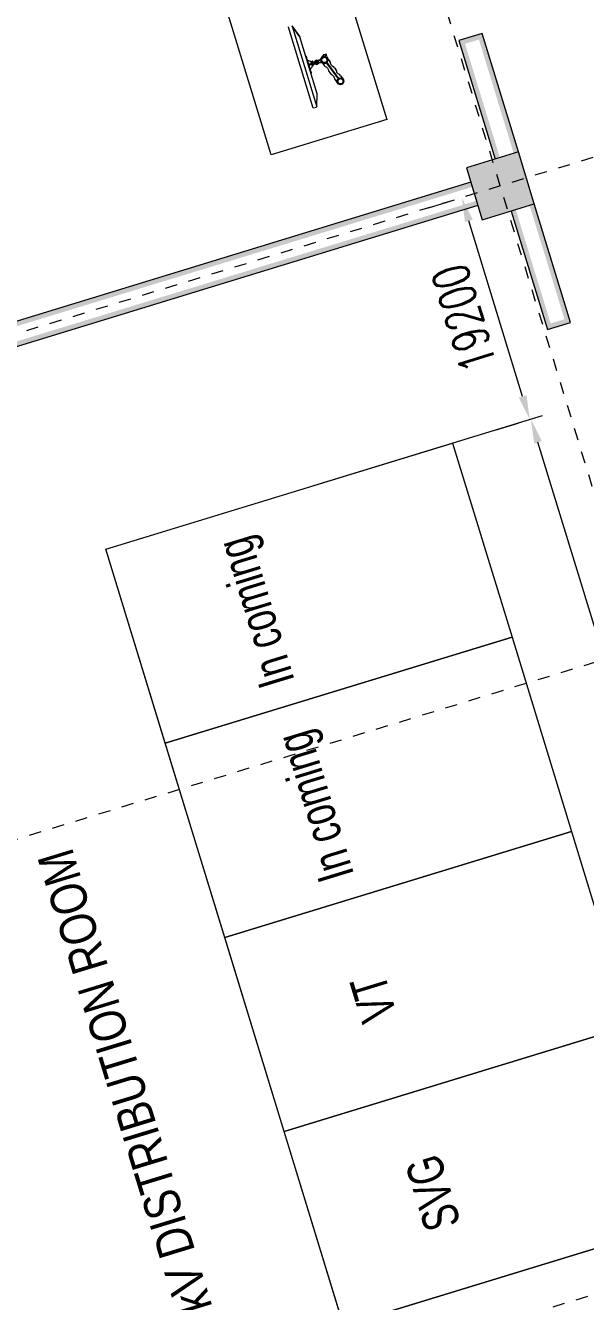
# Model space of a CAD drawing. Header units: metres. Extents: x 0 to 551036, y 0 to 1845929.
# Drawn here: x 547532.26 to 547536.9, y 1841931.63 to 1841942.19 of the extents above; entities that cross this region are included whole.
import ezdxf
from ezdxf.enums import TextEntityAlignment as Align

# ---------------------------------------------------------------- set-up
doc = ezdxf.new("R2010")
doc.units = ezdxf.units.M
doc.header["$MEASUREMENT"] = 0
doc.linetypes.add('02 Xref Nha dieu hanh$0$ACAD_ISO10W100', pattern=[18, 12, -3, 0, -3])
doc.linetypes.add('DOTE', pattern=[2.42, 2, -0.2, 0.02, -0.2])
doc.layers.get('Defpoints').update_dxf_attribs({"lineweight": 0})
doc.layers.add('_0', color=7, linetype='Continuous', lineweight=0)
doc.styles.add('_TCH_DIM_T3', font='simplex.shx', dxfattribs={"width": 0.705882, "bigfont": 'gbcbig.shx'})
doc.styles.add('SEPECEN', font='arial.ttf')
doc.dimstyles.new('_TCH_ARCH&&100', dxfattribs={"dimtxt": 297.5, "dimasz": 200, "dimexe": 100, "dimexo": 300, "dimgap": 126.25, "dimtad": 1, "dimdec": 0, "dimzin": 0, "dimdsep": 46, "dimtxsty": '_TCH_DIM_T3', "dimcen": 0.09, "dimclrt": 3, "dimazin": 2, "dimtfac": 1, "dimtdec": 0, "dimtix": 1, "dimtmove": 2, "dimatfit": 3, "dimfxl": 1, "dimtolj": 1, "dimtzin": 0, "dimarcsym": 0})

# ---------------------------------------------------------------- blocks, each defined once
blk = doc.blocks.new('_FZH')
at = {"flags": 128}
blk.add_lwpolyline([(-5, -5), (5, -5), (5, 5), (-5, 5), (-5, -5)], close=True, dxfattribs=at)
blk.add_solid([(-5, -5), (5, -5), (-5, 5), (5, 5)])
blk = doc.blocks.new('*D118')
at = {"transparency": 16777216}
for p, q in [((3454939, 2168396), (3454939, 2148621)), ((3555739, 2168396), (3555739, 2148621)), ((3456939, 2149621), (3553739, 2149621))]:
    blk.add_line(p, q, dxfattribs=at)
blk.add_solid([(3456939, 2149288), (3454939, 2149621), (3456939, 2149954)], dxfattribs=at)
at = {"transparency": 16777216, "extrusion": (0, 0, -1)}
blk.add_solid([(-3553739, 2149954), (-3555739, 2149621), (-3553739, 2149288)], dxfattribs=at)
at = {"layer": 'Defpoints', "transparency": 16777216}
for p in [(3454939, 2171396), (3555739, 2171396), (3505339, 2149621), (3555739, 2149621)]:
    blk.add_point(p, dxfattribs=at)
at = {"color": 3, "linetype": 'Continuous', "transparency": 16777216, "style": '_TCH_DIM_T3', "width": 0.705882}
blk.add_text('16801008006=10080', height=2975, dxfattribs=at).set_placement((3488939, 2152371), align=Align.MIDDLE_LEFT)
blk = doc.blocks.new('*D122')
at = {"transparency": 16777216}
for p, q in [((3555739, 2152621), (3555739, 2150724)), ((3574939, 2152621), (3574939, 2150724)), ((3557739, 2149724), (3572939, 2149724))]:
    blk.add_line(p, q, dxfattribs=at)
blk.add_solid([(3557739, 2149391), (3555739, 2149724), (3557739, 2150057)], dxfattribs=at)
at = {"transparency": 16777216, "extrusion": (0, 0, -1)}
blk.add_solid([(-3572939, 2150057), (-3574939, 2149724), (-3572939, 2149391)], dxfattribs=at)
at = {"layer": 'Defpoints', "transparency": 16777216}
for p in [(3555739, 2149621), (3565339, 2149724), (3574939, 2149724), (3574939, 2149621)]:
    blk.add_point(p, dxfattribs=at)
at = {"color": 3, "linetype": 'Continuous', "transparency": 16777216, "style": '_TCH_DIM_T3', "width": 0.705882}
blk.add_text('19200', height=2975, dxfattribs=at).set_placement((3560839, 2152474), align=Align.MIDDLE_LEFT)
blk = doc.blocks.new('*U127')
blk.add_ellipse((690635, 1945013), major_axis=(-186, 0), ratio=0.00001, start_param=5.832958, end_param=6.283782)
blk = doc.blocks.new('A$C29A43670')
for p, q in [((0, 836), (0, 900)), ((175, 920), (20, 920)), ((175, 920), (349, 920)), ((175, 836), (0, 836)), ((0, 751), (0, 806)), ((0, 806), (163, 806)), ((175, 836), (221, 836)), ((196, 518), (209, 534)), ((209, 534), (214, 530)), ((254, 403), (254, 403)), ((263, 332), (263, 331)), ((285, 264), (294, 246)), ((405, 246), (414, 264)), ((435, 331), (435, 332)), ((445, 407), (445, 407))]:
    blk.add_line(p, q)
blk.add_circle((349, 140), 50.5)
for centre, radius, start, end in [((20, 900), 20, 90.00001, 180), ((349, 690), 190, 203.4287, 127.63313), ((349, 690), 230, 311.73124, 89.98977), ((846, 1278), 1000, 226.75596, 229.44575), ((163, 786), 20, 332.70298, 52.12174), ((349, 690), 190, 152.70298, 156.57081), ((349, 140), 140, 170.12376, 9.87624), ((349, 140), 140, 147.20633, 170.12376), ((221, 856), 20, 270, 307.63313), ((229, 142), 20, 359, 84.21981), ((64, 324), 200, 327.20633, 332.60066), ((349, 140), 100, 179, 1), ((349, 140), 140, 62.53734, 117.45982), ((349, 140), 140, 117.45982, 117.46338), ((349, 140), 140, 62.53665, 62.53734), ((469, 142), 20, 95.78019, 181), ((635, 324), 200, 207.39932, 212.79367), ((349, 140), 140, 9.87624, 32.79367)]:
    blk.add_arc(centre, radius, start, end)
blk.add_ellipse((452, 641), major_axis=(89, 155), ratio=0.653802, start_param=4.237456, end_param=4.241649)
for points, knots in [([(8, 734), (5, 737), (4, 740), (3, 741), (3, 741), (3, 741), (3, 741), (3, 741), (3, 741), (3, 741), (3, 741), (3, 741), (3, 741), (3, 741), (3, 741), (3, 741), (3, 741), (3, 741), (3, 742), (2, 742), (2, 743), (1, 745), (1, 746), (0, 749), (0, 750), (0, 751)], [0, 0, 0, 0, 0.3342856, 0.3342856, 0.3583997, 0.3583997, 0.3674435, 0.3674435, 0.3708394, 0.3708394, 0.3729118, 0.3729118, 0.3739483, 0.3739483, 0.3749859, 0.3749859, 0.3770725, 0.3770725, 0.385383, 0.385383, 0.4018561, 0.4018561, 0.4516153, 0.4516153, 0.4843399, 0.4843399, 0.4843399, 0.4843399]), ([(0, 751), (0, 751), (0, 751), (0, 751), (0, 751), (0, 751), (1, 750), (1, 750), (1, 749), (2, 749), (2, 748), (3, 747), (5, 745), (5, 745), (5, 744), (6, 744), (7, 742), (9, 739), (11, 736), (11, 736), (11, 736), (12, 735), (14, 733), (16, 729), (19, 725), (20, 725), (21, 724), (21, 723), (25, 718), (30, 712), (36, 705), (36, 704), (38, 703), (39, 701), (42, 697), (45, 693), (49, 688), (51, 686), (53, 684), (55, 682), (57, 680), (59, 677), (61, 675), (65, 671), (69, 666), (73, 661), (75, 659), (77, 657), (79, 655), (82, 652), (84, 650), (86, 647), (91, 643), (95, 638), (100, 633), (103, 630), (106, 627), (109, 624), (111, 622), (112, 621), (114, 619), (123, 610), (133, 601), (142, 593), (143, 592), (143, 592), (144, 591), (154, 582), (165, 573), (175, 564)], [0, 0, 0, 0, 0.0018032, 0.0018032, 0.0018032, 0.0485931, 0.0485931, 0.0485931, 0.0574882, 0.0574882, 0.0574882, 0.0985931, 0.0985931, 0.0985931, 0.1076366, 0.1076366, 0.1076366, 0.1485931, 0.1485931, 0.1485931, 0.1516362, 0.1516362, 0.1516362, 0.1908168, 0.1908168, 0.1908168, 0.1985931, 0.1985931, 0.1985931, 0.2485931, 0.2485931, 0.2485931, 0.2575457, 0.2575457, 0.2575457, 0.2863545, 0.2863545, 0.2863545, 0.2985931, 0.2985931, 0.2985931, 0.3127545, 0.3127545, 0.3127545, 0.3373798, 0.3373798, 0.3373798, 0.3485931, 0.3485931, 0.3485931, 0.360714, 0.360714, 0.360714, 0.3832465, 0.3832465, 0.3832465, 0.3985931, 0.3985931, 0.3985931, 0.4055525, 0.4055525, 0.4055525, 0.4485931, 0.4485931, 0.4485931, 0.4508716, 0.4508716, 0.4508716, 0.4985931, 0.4985931, 0.4985931, 0.4985931]), ([(7, 734), (6, 736), (5, 738), (4, 740), (3, 741), (3, 741), (3, 741), (3, 741)], [0, 0, 0, 0, 0.1723376, 0.1723376, 0.3455257, 0.3455257, 0.3513141, 0.3513141, 0.3513141, 0.3513141]), ([(3, 741), (3, 741), (3, 741), (3, 741), (3, 741), (3, 740), (3, 740), (4, 740), (4, 739), (4, 738), (5, 738), (5, 738), (5, 737), (6, 736), (7, 735), (8, 733), (8, 732), (9, 732), (9, 731), (10, 729), (12, 727), (14, 724), (14, 723), (15, 722), (16, 721), (17, 719), (19, 717), (21, 714), (22, 712), (24, 710), (25, 708), (29, 702), (33, 696), (38, 690), (38, 690), (38, 690), (38, 690), (41, 685), (44, 681), (48, 676), (50, 674), (52, 671), (54, 668), (55, 666), (57, 664), (58, 663), (62, 658), (65, 654), (69, 649), (71, 647), (73, 645), (74, 642), (77, 640), (79, 637), (81, 634), (85, 630), (89, 625), (93, 620), (96, 618), (98, 615), (100, 612), (102, 610), (104, 608), (106, 606), (114, 597), (122, 588), (131, 580), (131, 579), (132, 578), (133, 577), (142, 568), (152, 559), (161, 550)], [0, 0, 0, 0, 0.0046746, 0.0046746, 0.0046746, 0.0256996, 0.0256996, 0.0256996, 0.0612013, 0.0612013, 0.0612013, 0.0733187, 0.0733187, 0.0733187, 0.1113252, 0.1113252, 0.1113252, 0.1209377, 0.1209377, 0.1209377, 0.1557886, 0.1557886, 0.1557886, 0.1685567, 0.1685567, 0.1685567, 0.1957218, 0.1957218, 0.1957218, 0.2161758, 0.2161758, 0.2161758, 0.2637948, 0.2637948, 0.2637948, 0.2645996, 0.2645996, 0.2645996, 0.2945744, 0.2945744, 0.2945744, 0.3114139, 0.3114139, 0.3114139, 0.3222747, 0.3222747, 0.3222747, 0.3481254, 0.3481254, 0.3481254, 0.3590329, 0.3590329, 0.3590329, 0.372247, 0.372247, 0.372247, 0.3948644, 0.3948644, 0.3948644, 0.406652, 0.406652, 0.406652, 0.4162689, 0.4162689, 0.4162689, 0.454271, 0.454271, 0.454271, 0.4578843, 0.4578843, 0.4578843, 0.5018901, 0.5018901, 0.5018901, 0.5018901]), ([(38, 690), (38, 690), (37, 690), (37, 690), (34, 695), (31, 699), (28, 703), (27, 704), (26, 706), (25, 707), (24, 710), (22, 712), (20, 715), (19, 717), (17, 719), (16, 721), (15, 722), (14, 724), (13, 725), (12, 727), (10, 729), (9, 731), (9, 731), (9, 731), (9, 732)], [0, 0, 0, 0, 0.0004785, 0.0004785, 0.0004785, 0.0336633, 0.0336633, 0.0336633, 0.0462895, 0.0462895, 0.0462895, 0.070068, 0.070068, 0.070068, 0.0939085, 0.0939085, 0.0939085, 0.110464, 0.110464, 0.110464, 0.1415276, 0.1415276, 0.1415276, 0.1463262, 0.1463262, 0.1463262, 0.1463262]), ([(113, 598), (111, 601), (108, 604), (106, 606), (104, 609), (102, 611), (100, 613), (97, 616), (95, 618), (93, 621), (89, 626), (85, 630), (81, 635), (78, 638), (76, 640), (74, 643), (72, 645), (71, 647), (69, 649), (65, 654), (62, 658), (58, 663)], [0, 0, 0, 0, 0.0118856, 0.0118856, 0.0118856, 0.0220613, 0.0220613, 0.0220613, 0.0337522, 0.0337522, 0.0337522, 0.0566675, 0.0566675, 0.0566675, 0.0696803, 0.0696803, 0.0696803, 0.0811129, 0.0811129, 0.0811129, 0.1069124, 0.1069124, 0.1069124, 0.1069124]), ([(175, 766), (175, 765), (174, 764), (169, 751), (165, 739), (160, 714), (159, 702), (159, 678), (160, 666), (165, 641), (169, 629), (174, 616), (175, 615), (175, 614)], [0, 0, 0, 0, 0.025406, 0.025406, 0.385925, 0.385925, 0.746444, 0.746444, 1.106963, 1.106963, 1.467482, 1.467482, 1.492872, 1.492872, 1.492872, 1.492872]), ([(175, 802), (174, 803), (172, 804), (168, 806), (165, 806), (163, 806)], [0, 0, 0, 0, 0.0510036, 0.0510036, 0.1264026, 0.1264026, 0.1264026, 0.1264026]), ([(254, 403), (252, 413), (246, 433), (234, 461), (219, 488), (203, 509), (192, 521), (188, 524)], [0, 0, 0, 0, 0.1999846, 0.3999846, 0.5999846, 0.7999846, 0.9028262, 0.9028262, 0.9028262, 0.9028262]), ([(194, 519), (198, 514), (202, 509), (206, 504), (210, 500), (213, 495), (217, 490), (219, 487), (220, 484), (222, 481)], [0, 0, 0, 0, 0.25, 0.25, 0.25, 0.5, 0.5, 0.5, 0.651662, 0.651662, 0.651662, 0.651662]), ([(196, 518), (196, 518), (197, 518), (197, 518), (197, 517), (198, 517), (198, 517), (198, 517), (198, 517), (199, 516), (199, 516), (199, 516), (200, 515), (200, 515), (201, 515), (201, 514), (201, 514)], [0, 0, 0, 0, 0.0707349, 0.1421635, 0.213592, 0.2850206, 0.3564492, 0.4278778, 0.4993063, 0.5707349, 0.6421635, 0.713592, 0.7850206, 0.8564492, 0.9278778, 0.9949807, 0.9949807, 0.9949807, 0.9949807]), ([(197, 519), (197, 519), (197, 519), (198, 520), (198, 521), (199, 522), (200, 523), (201, 524), (202, 525), (203, 526), (204, 527), (205, 529), (206, 530), (207, 531), (208, 532), (209, 534)], [0, 0, 0, 0, 0.1866385, 0.1866385, 0.1866385, 0.3866385, 0.3866385, 0.3866385, 0.5866385, 0.5866385, 0.5866385, 0.7866385, 0.7866385, 0.7866385, 0.9675933, 0.9675933, 0.9675933, 0.9675933]), ([(201, 515), (201, 515), (202, 515), (202, 516), (203, 517), (203, 517), (204, 518), (205, 519), (205, 519), (206, 520), (207, 521), (208, 522), (208, 523), (209, 524), (210, 525), (211, 526), (212, 527), (213, 529), (214, 530)], [0, 0, 0, 0, 0.1666667, 0.1666667, 0.1666667, 0.3333333, 0.3333333, 0.3333333, 0.5, 0.5, 0.5, 0.6666667, 0.6666667, 0.6666667, 0.8333333, 0.8333333, 0.8333333, 0.9977167, 0.9977167, 0.9977167, 0.9977167]), ([(485, 505), (478, 499), (470, 494), (453, 485), (444, 480), (430, 474), (424, 472), (400, 465), (374, 459), (335, 460), (329, 461), (307, 463), (284, 468), (247, 484), (237, 489), (218, 501), (209, 507), (201, 514)], [0, 0, 0, 0, 0.924321, 0.924321, 1.846418, 1.846418, 2.462138, 2.462138, 4.259002, 4.259002, 4.61836, 4.61836, 5.489271, 5.489271, 5.828154, 5.828154, 6.163534, 6.163534, 6.163534, 6.163534]), ([(231, 162), (229, 162), (226, 163), (221, 163), (219, 163), (216, 164), (214, 164), (212, 164), (211, 164), (211, 164)], [0, 0, 0, 0, 0.0743696, 0.0743696, 0.1485857, 0.1485857, 0.2226641, 0.2226641, 0.2966455, 0.2966455, 0.2966455, 0.2966455]), ([(213, 504), (214, 504), (214, 504), (214, 503), (215, 503), (215, 503), (216, 502), (216, 501), (217, 501), (218, 500), (219, 499), (220, 498), (221, 497), (221, 497), (222, 497), (222, 496), (222, 496), (222, 496), (222, 496), (223, 495), (225, 494), (226, 492), (227, 491), (228, 491), (228, 490), (229, 489), (230, 488), (231, 487), (231, 487), (231, 487), (231, 487), (231, 487), (232, 486), (232, 486), (233, 485), (234, 484), (235, 483), (235, 482), (236, 481), (236, 481), (238, 479), (239, 477), (241, 475), (241, 475), (241, 475), (241, 475), (242, 474), (243, 473), (243, 472), (245, 470), (246, 469), (247, 467), (248, 466), (249, 464), (250, 462), (251, 461), (251, 461), (252, 460), (253, 459), (253, 458), (254, 457), (255, 455), (256, 454), (257, 452), (258, 450), (259, 449), (260, 447), (260, 447), (260, 446), (261, 446), (261, 445), (261, 445), (262, 444), (264, 440), (267, 435), (270, 430)], [0, 0, 0, 0, 0.011767, 0.011767, 0.011767, 0.044807, 0.044807, 0.044807, 0.085621, 0.085621, 0.085621, 0.149027, 0.149027, 0.149027, 0.1623, 0.1623, 0.1623, 0.166667, 0.166667, 0.166667, 0.240169, 0.240169, 0.240169, 0.278431, 0.278431, 0.278431, 0.324646, 0.324646, 0.324646, 0.333333, 0.333333, 0.333333, 0.339344, 0.339344, 0.339344, 0.397256, 0.397256, 0.397256, 0.422825, 0.422825, 0.422825, 0.5, 0.5, 0.5, 0.504969, 0.504969, 0.504969, 0.547293, 0.547293, 0.547293, 0.603739, 0.603739, 0.603739, 0.666667, 0.666667, 0.666667, 0.695359, 0.695359, 0.695359, 0.724787, 0.724787, 0.724787, 0.780966, 0.780966, 0.780966, 0.833333, 0.833333, 0.833333, 0.846188, 0.846188, 0.846188, 0.861123, 0.861123, 0.861123, 1, 1, 1, 1]), ([(226, 475), (226, 475), (226, 475), (226, 475), (229, 470), (232, 465), (234, 460)], [0, 0, 0, 0, 0.0012271, 0.0012271, 0.0012271, 0.251226, 0.251226, 0.251226, 0.251226]), ([(241, 232), (243, 236), (245, 241), (247, 245), (248, 246), (248, 247), (249, 248), (250, 251), (251, 255), (252, 258), (253, 259), (253, 260), (253, 260), (253, 261), (254, 262), (254, 263), (255, 265), (255, 267), (256, 269), (256, 271), (257, 273), (257, 274)], [0, 0, 0, 0, 0.1666667, 0.1666667, 0.1666667, 0.1979096, 0.1979096, 0.1979096, 0.306101, 0.306101, 0.306101, 0.3333333, 0.3333333, 0.3333333, 0.3629767, 0.3629767, 0.3629767, 0.4219812, 0.4219812, 0.4219812, 0.4742889, 0.4742889, 0.4742889, 0.4742889]), ([(247, 238), (249, 241), (252, 243), (255, 245), (265, 252), (274, 259), (285, 264)], [0, 0, 0, 0, 0.2440604, 0.2440604, 0.2440604, 0.9999515, 0.9999515, 0.9999515, 0.9999515]), ([(259, 223), (258, 224), (257, 226), (256, 227), (254, 228), (253, 230), (253, 231), (252, 232), (251, 233), (250, 234), (249, 235), (248, 236), (248, 237), (247, 237), (247, 238), (247, 238)], [0, 0, 0, 0, 0.2, 0.2, 0.2, 0.4, 0.4, 0.4, 0.6, 0.6, 0.6, 0.8, 0.8, 0.8, 1, 1, 1, 1]), ([(263, 327), (263, 324), (263, 320), (263, 316), (263, 315), (263, 314), (263, 314), (263, 311), (263, 308), (263, 306), (262, 303), (262, 301), (262, 298), (262, 297), (262, 296), (261, 295), (261, 293), (261, 292), (261, 290), (260, 288), (260, 287), (260, 285), (259, 284), (259, 283), (259, 282), (259, 281), (259, 281), (259, 280), (258, 278), (258, 277), (257, 275), (257, 272), (256, 268), (255, 265), (253, 259), (251, 253), (248, 247)], [0, 0, 0, 0, 0.1612348, 0.1612348, 0.1612348, 0.1999974, 0.1999974, 0.1999974, 0.3064525, 0.3064525, 0.3064525, 0.3999974, 0.3999974, 0.3999974, 0.4421249, 0.4421249, 0.4421249, 0.5069, 0.5069, 0.5069, 0.5694438, 0.5694438, 0.5694438, 0.5999974, 0.5999974, 0.5999974, 0.6297473, 0.6297473, 0.6297473, 0.6880483, 0.6880483, 0.6880483, 0.7990565, 0.7990565, 0.7990565, 0.9999974, 0.9999974, 0.9999974, 0.9999974]), ([(248, 246), (248, 246), (248, 246), (248, 246), (248, 246), (248, 246), (248, 246), (248, 246), (248, 246), (248, 246), (248, 246), (248, 247), (248, 247), (249, 249), (250, 251), (252, 258), (254, 263), (256, 269)], [0, 0, 0, 0, 0.0000191, 0.0000191, 0.0000572, 0.0000572, 0.0006674, 0.0006674, 0.0014328, 0.0014328, 0.009597, 0.009597, 0.0204825, 0.0204825, 0.0785466, 0.0785466, 0.2743109, 0.2743109, 0.2743109, 0.2743109]), ([(274, 414), (272, 414), (271, 413), (270, 413), (269, 412), (267, 412), (266, 411), (265, 411), (263, 410), (261, 409), (260, 408), (258, 407), (257, 406), (257, 405), (256, 405), (256, 404), (255, 404), (255, 403), (254, 403)], [0, 0, 0, 0, 0.124924, 0.124924, 0.124924, 0.249935, 0.249935, 0.249935, 0.499956, 0.499956, 0.499956, 0.749978, 0.749978, 0.749978, 0.874989, 0.874989, 0.874989, 1, 1, 1, 1]), ([(294, 246), (290, 244), (286, 242), (282, 240), (279, 237), (275, 235), (271, 232), (267, 229), (263, 226), (259, 223)], [0, 0, 0, 0, 0.3332646, 0.3332646, 0.3332646, 0.666598, 0.666598, 0.666598, 0.9999135, 0.9999135, 0.9999135, 0.9999135]), ([(262, 297), (262, 303), (263, 308), (263, 313), (264, 319), (264, 325), (263, 331)], [0, 0, 0, 0, 0.1430562, 0.1430562, 0.1430562, 0.3097228, 0.3097228, 0.3097228, 0.3097228]), ([(263, 347), (263, 345), (263, 344), (263, 342), (263, 340), (263, 338), (263, 337), (263, 335), (263, 333), (263, 332)], [0, 0, 0, 0, 0.3333016, 0.3333016, 0.3333016, 0.6666349, 0.6666349, 0.6666349, 0.9990225, 0.9990225, 0.9990225, 0.9990225]), ([(264, 331), (264, 332), (264, 333), (265, 334), (265, 334), (266, 335), (267, 335), (268, 336), (269, 337), (271, 338), (272, 339), (274, 340), (276, 341), (277, 341), (278, 341), (279, 342), (280, 342), (281, 342), (283, 343)], [0, 0, 0, 0, 0.1249659, 0.1249659, 0.1249659, 0.2499319, 0.2499319, 0.2499319, 0.4998637, 0.4998637, 0.4998637, 0.7497956, 0.7497956, 0.7497956, 0.8747615, 0.8747615, 0.8747615, 0.998433, 0.998433, 0.998433, 0.998433]), ([(283, 343), (283, 344), (283, 346), (283, 347), (283, 349), (283, 351), (283, 352), (283, 354), (283, 356), (282, 357)], [0, 0, 0, 0, 0.3333192, 0.3333192, 0.3333192, 0.6666525, 0.6666525, 0.6666525, 0.9999859, 0.9999859, 0.9999859, 0.9999859]), ([(440, 223), (436, 226), (432, 229), (428, 232), (424, 235), (420, 237), (416, 240), (412, 242), (408, 244), (405, 246)], [0, 0, 0, 0, 0.3333333, 0.3333333, 0.3333333, 0.6666667, 0.6666667, 0.6666667, 0.9999331, 0.9999331, 0.9999331, 0.9999331]), ([(414, 264), (417, 262), (431, 255), (443, 246), (452, 238)], [0, 0, 0, 0, 0.2568292, 0.999943, 0.999943, 0.999943, 0.999943]), ([(416, 343), (417, 342), (419, 342), (420, 342), (422, 341), (423, 341), (424, 340), (426, 340), (427, 339), (428, 338), (429, 338), (430, 337), (431, 336), (432, 335), (433, 335), (434, 334), (434, 333), (435, 332), (435, 331)], [0, 0, 0, 0, 0.164472, 0.164472, 0.164472, 0.3311386, 0.3311386, 0.3311386, 0.4978053, 0.4978053, 0.4978053, 0.664472, 0.664472, 0.664472, 0.8311386, 0.8311386, 0.8311386, 0.9978053, 0.9978053, 0.9978053, 0.9978053]), ([(445, 407), (445, 408), (445, 409), (444, 409), (444, 410), (443, 410), (442, 411), (441, 412), (440, 413), (438, 414), (437, 414), (435, 415), (433, 416), (432, 417), (431, 417), (430, 418), (429, 418), (428, 418), (426, 419)], [0, 0, 0, 0, 0.125014, 0.125014, 0.125014, 0.250029, 0.250029, 0.250029, 0.500058, 0.500058, 0.500058, 0.750087, 0.750087, 0.750087, 0.875101, 0.875101, 0.875101, 1, 1, 1, 1]), ([(435, 449), (438, 451), (442, 455), (449, 461), (453, 465), (456, 468), (459, 472), (463, 476), (467, 480), (470, 483), (473, 487), (477, 491), (483, 498), (492, 507), (502, 517), (509, 524), (512, 527)], [0, 0, 0, 0, 0.120098, 0.182948, 0.245798, 0.277223, 0.308648, 0.371499, 0.434349, 0.465774, 0.497199, 0.560049, 0.622899, 0.748599, 0.8743, 1, 1, 1, 1]), ([(435, 449), (438, 452), (440, 456), (443, 459), (443, 459), (443, 459), (443, 459), (444, 460), (444, 461), (444, 461), (445, 463), (446, 464), (447, 465), (448, 466), (449, 467), (450, 468), (450, 469), (451, 470), (452, 471), (452, 471), (453, 472), (453, 473), (454, 473), (454, 473), (454, 474), (455, 475), (456, 476), (457, 477), (457, 478), (458, 478), (459, 479), (460, 480), (461, 482), (462, 483), (463, 484), (464, 485), (465, 486), (466, 487), (466, 488), (467, 488), (468, 489), (469, 490), (470, 491), (470, 491), (470, 491), (470, 491), (470, 491), (470, 491), (470, 491), (471, 492), (472, 493), (473, 494), (473, 494), (474, 495), (474, 495), (475, 496), (477, 497), (478, 498), (478, 498), (478, 499), (478, 499), (478, 499), (479, 499), (479, 499), (480, 500), (481, 501), (481, 502), (482, 502), (483, 503), (483, 503), (484, 503), (485, 504), (485, 504), (485, 504), (485, 505), (485, 505)], [0, 0, 0, 0, 0.138393, 0.138393, 0.138393, 0.141292, 0.141292, 0.141292, 0.166667, 0.166667, 0.166667, 0.219615, 0.219615, 0.219615, 0.262406, 0.262406, 0.262406, 0.306795, 0.306795, 0.306795, 0.333333, 0.333333, 0.333333, 0.352574, 0.352574, 0.352574, 0.399906, 0.399906, 0.399906, 0.443689, 0.443689, 0.443689, 0.499958, 0.499958, 0.499958, 0.570844, 0.570844, 0.570844, 0.60862, 0.60862, 0.60862, 0.666667, 0.666667, 0.666667, 0.666805, 0.666805, 0.666805, 0.670691, 0.670691, 0.670691, 0.727796, 0.727796, 0.727796, 0.756223, 0.756223, 0.756223, 0.833333, 0.833333, 0.833333, 0.835005, 0.835005, 0.835005, 0.857098, 0.857098, 0.857098, 0.912748, 0.912748, 0.912748, 0.954241, 0.954241, 0.954241, 0.99457, 0.99457, 0.99457, 1, 1, 1, 1]), ([(435, 331), (435, 331), (435, 331), (435, 331), (435, 331), (436, 351), (435, 312), (435, 331)], [0, 0, 0, 0, 0.00001020817, 0.00001020817, 0.00001020817, 0.00001021817, 0.00001513736, 0.00001513736, 0.00001513736, 0.00001513736]), ([(435, 331), (435, 325), (435, 319), (435, 313), (436, 307), (436, 301), (437, 295), (438, 289), (439, 283), (441, 277), (442, 271), (444, 266), (446, 260), (447, 255), (449, 250), (451, 245), (453, 241), (455, 236), (458, 232)], [0, 0, 0, 0, 0.166667, 0.166667, 0.166667, 0.333333, 0.333333, 0.333333, 0.5, 0.5, 0.5, 0.666667, 0.666667, 0.666667, 0.833333, 0.833333, 0.833333, 1, 1, 1, 1]), ([(452, 238), (452, 238), (451, 237), (451, 236), (450, 236), (449, 235), (449, 234), (448, 233), (447, 232), (446, 231), (445, 230), (444, 228), (443, 227), (442, 226), (441, 224), (440, 223)], [0, 0, 0, 0, 0.2, 0.2, 0.2, 0.4, 0.4, 0.4, 0.6, 0.6, 0.6, 0.8, 0.8, 0.8, 1, 1, 1, 1]), ([(496, 510), (494, 507), (492, 504), (489, 501), (486, 497), (482, 492), (479, 487), (476, 482), (473, 477), (470, 472), (470, 472), (470, 472), (470, 472), (467, 466), (465, 461), (462, 456), (460, 451), (458, 446), (456, 441), (456, 440), (455, 440), (455, 440), (451, 429), (448, 418), (445, 407)], [0, 0, 0, 0, 0.0824918, 0.0824918, 0.0824918, 0.2097581, 0.2097581, 0.2097581, 0.3326543, 0.3326543, 0.3326543, 0.3363611, 0.3363611, 0.3363611, 0.4620551, 0.4620551, 0.4620551, 0.5826543, 0.5826543, 0.5826543, 0.5865084, 0.5865084, 0.5865084, 0.8326367, 0.8326367, 0.8326367, 0.8326367]), ([(487, 164), (487, 164), (487, 164), (485, 164), (483, 164), (480, 163), (477, 163), (473, 163), (470, 162), (467, 162)], [0, 0, 0, 0, 0.0739814, 0.0739814, 0.1480598, 0.1480598, 0.2222759, 0.2222759, 0.2966455, 0.2966455, 0.2966455, 0.2966455]), ([(485, 505), (485, 504), (485, 504), (485, 504), (484, 504), (484, 504), (484, 504), (484, 503), (484, 503), (484, 503), (483, 503), (483, 503), (483, 503), (483, 503), (483, 503), (483, 502), (483, 502), (483, 502), (483, 502), (482, 502), (482, 502), (483, 502), (483, 502), (483, 502), (483, 502), (483, 502), (483, 502), (483, 503), (483, 503), (483, 503), (484, 503), (484, 503), (484, 503), (484, 503), (484, 503), (484, 503), (484, 503)], [0, 0, 0, 0, 0.0526316, 0.0526316, 0.0526316, 0.1052632, 0.1052632, 0.1052632, 0.1578947, 0.1578947, 0.1578947, 0.2105263, 0.2105263, 0.2105263, 0.2631579, 0.2631579, 0.2631579, 0.3157895, 0.3157895, 0.3157895, 0.3684211, 0.3684211, 0.3684211, 0.4210526, 0.4210526, 0.4210526, 0.4736842, 0.4736842, 0.4736842, 0.5263158, 0.5263158, 0.5263158, 0.5789474, 0.5789474, 0.5789474, 0.6046779, 0.6046779, 0.6046779, 0.6046779])]:
    blk.add_open_spline(points, degree=3, knots=knots)
for points in [[(20, 724), (20, 725), (20, 725), (19, 726)], [(34, 706), (34, 707), (34, 707), (33, 708)], [(126, 584), (111, 600), (96, 617), (82, 633)], [(161, 550), (160, 551), (159, 552), (157, 553)], [(188, 524), (185, 528), (181, 531), (177, 535)], [(177, 535), (177, 535), (177, 535), (177, 535)], [(177, 535), (183, 530), (188, 524), (194, 519)], [(203, 508), (200, 511), (197, 515), (194, 519)], [(196, 518), (198, 517), (199, 516), (201, 514)], [(196, 518), (198, 517), (199, 516), (201, 514)], [(201, 514), (201, 514), (201, 515), (201, 515)], [(201, 514), (218, 500), (238, 487), (260, 478)], [(201, 514), (201, 514), (201, 514), (201, 514)], [(201, 514), (205, 511), (209, 507), (213, 504)], [(201, 514), (201, 514), (201, 514), (201, 514)], [(214, 530), (224, 522), (234, 514), (244, 507)], [(217, 489), (217, 490), (217, 490), (216, 491)], [(234, 460), (234, 460), (234, 460), (234, 460)], [(234, 460), (234, 460), (234, 460), (234, 460)], [(234, 460), (243, 442), (250, 423), (254, 403)], [(241, 232), (243, 235), (244, 238), (246, 241)], [(263, 347), (261, 365), (259, 384), (254, 403)], [(254, 403), (258, 385), (261, 366), (263, 347)], [(257, 274), (259, 281), (261, 289), (262, 297)], [(264, 333), (263, 337), (263, 342), (263, 347)], [(263, 331), (263, 331), (263, 331), (263, 331)], [(263, 328), (263, 328), (263, 327), (263, 327)], [(263, 308), (263, 311), (263, 314), (263, 317)], [(270, 413), (270, 413), (270, 413), (270, 413)], [(274, 414), (278, 395), (281, 376), (282, 357)], [(281, 357), (281, 357), (281, 357), (281, 357)], [(416, 357), (418, 378), (421, 398), (426, 419)], [(416, 357), (416, 352), (416, 347), (416, 343)], [(418, 357), (418, 357), (418, 357), (418, 357)], [(430, 418), (430, 418), (430, 418), (430, 418)], [(435, 332), (436, 358), (440, 383), (445, 407)], [(436, 347), (436, 342), (435, 337), (435, 332)], [(435, 316), (435, 313), (436, 311), (436, 308)], [(445, 407), (441, 387), (438, 367), (436, 347)], [(437, 296), (438, 293), (438, 290), (438, 288)], [(443, 267), (445, 260), (448, 254), (451, 247)], [(445, 407), (450, 426), (456, 443), (464, 460)], [(464, 460), (466, 464), (468, 468), (470, 472)], [(467, 465), (466, 464), (465, 462), (464, 460)], [(464, 460), (464, 460), (464, 460), (464, 460)], [(502, 518), (496, 513), (490, 508), (484, 503)], [(512, 527), (507, 522), (501, 516), (496, 510)], [(498, 515), (500, 516), (501, 517), (502, 518)], [(498, 515), (500, 516), (501, 517), (502, 518)]]:
    blk.add_open_spline(points, degree=3)
blk = doc.blocks.new('A$C57C87400')
for p, q in [((1562, 960), (1840, 1061)), ((151, 446), (430, 548)), ((309, 14), (587, 115)), ((439, 327), (1696, 785)), ((446, 309), (1703, 766)), ((453, 290), (1710, 747)), ((928, 729), (1063, 778)), ((1086, 297), (1221, 346)), ((1719, 527), (1998, 629))]:
    blk.add_line(p, q)
for centre, radius in [((1919, 845), 230), ((1919, 845), 180), ((230, 230), 230), ((230, 230), 180)]:
    blk.add_circle(centre, radius)
for centre, start, end in [((1664, 678), 110, 140.67472), ((532, 266), 79.32528, 110), ((485, 397), 290, 320.67472), ((1031, 447), 110, 140.67472), ((983, 579), 259.32528, 290), ((1166, 496), 79.32528, 110), ((1118, 628), 290, 320.67472), ((1617, 809), 259.32528, 290)]:
    blk.add_arc(centre, 300, start, end)
at = {"extrusion": (0, 0, -1)}
for centre, major_axis in [((1313, 868), (134, 49)), ((836, 207), (-134, -49))]:
    blk.add_ellipse(centre, major_axis=major_axis, ratio=0.464269, start_param=0.664106, end_param=2.477487, dxfattribs=at)
for centre, major_axis in [((680, 637), (-134, -49)), ((1470, 438), (134, 49))]:
    blk.add_ellipse(centre, major_axis=major_axis, ratio=0.464269, start_param=0.664106, end_param=2.477487)
blk = doc.blocks.new('A$C3B336400')
for p, q in [((2813, 762), (2813, 904)), ((2878, 1108), (2898, 1096)), ((2898, 881), (2878, 869)), ((2878, 869), (2878, 845)), ((2919, 1131), (2898, 1143)), ((2898, 1096), (2919, 1108)), ((2919, 869), (2898, 881)), ((2919, 1108), (2919, 1131)), ((2919, 845), (2919, 869)), ((2983, 762), (2983, 904)), ((2985, 892), (2983, 890)), ((3053, 890), (2983, 890)), ((2983, 827), (2983, 890)), ((3051, 892), (2985, 892)), ((3051, 892), (3053, 890)), ((3053, 801), (3053, 890)), ((0, 234), (0, 20)), ((20, 254), (856, 545)), ((2311, 565), (2297, 565)), ((2297, 545), (2297, 565)), ((2297, 545), (2311, 545)), ((2354, 565), (2311, 565)), ((2354, 545), (2311, 545)), ((2425, 565), (2354, 565)), ((2354, 545), (2425, 545)), ((2474, 565), (2425, 565)), ((2474, 545), (2425, 545)), ((3322, 565), (2474, 565)), ((3322, 545), (2474, 545)), ((2813, 762), (2816, 762)), ((2857, 833), (2857, 832)), ((2857, 756), (2857, 613)), ((2939, 724), (2857, 724)), ((2939, 695), (2857, 695)), ((2857, 684), (2939, 684)), ((2878, 845), (2898, 833)), ((2898, 833), (2919, 845)), ((2939, 613), (2939, 756)), ((2980, 762), (2983, 762)), ((3372, 565), (3322, 565)), ((3372, 545), (3322, 545)), ((3443, 565), (3372, 565)), ((3372, 545), (3443, 545)), ((3443, 565), (3485, 565)), ((3485, 545), (3443, 545)), ((3500, 565), (3485, 565)), ((3485, 545), (3500, 545)), ((3500, 565), (3500, 545)), ((5720, 254), (4884, 545)), ((20, 0), (5720, 0))]:
    blk.add_line(p, q)
at = {"flags": 128}
blk.add_lwpolyline([(856, 545), (4884, 545), (5720, 254), (20, 254)], dxfattribs=at)
for centre, radius in [((2898, 857), 47.5), ((2898, 1120), 45), ((2898, 857), 45)]:
    blk.add_circle(centre, radius)
for centre, radius, start, end in [((2898, 1670), 230, 101.5524, 78.44717), ((2823, 904), 10, 102.1532, 180), ((2898, 556), 366, 77.8468, 102.1532), ((2973, 904), 10, 0, 77.8468), ((2591, 570), 5, 270.00027, 343.85176), ((2898, 481), 315, 118.83575, 163.85167), ((2720, 771), 15, 121.59895, 269.99991), ((2898, 482), 355, 103.85364, 121.59653), ((2898, 482), 355, 76.14671, 76.14705), ((2898, 481), 315, 16.14833, 61.16427), ((2898, 482), 355, 58.40276, 64.1116), ((3076, 771), 15, 270.00028, 58.4012), ((3206, 570), 5, 196.14824, 269.99973), ((5720, 234), 20, 360, 90), ((5720, 20), 20, 270, 360)]:
    blk.add_arc(centre, radius, start, end)
at = {"extrusion": (0, 0, -1)}
for centre, major_axis, ratio, start_param, end_param in [((2898, 455), (-345, 0), 0.916157, 1.330477, 1.811116), ((2898, 481), (315, 0), 0.422602, 4.58186, 4.71239), ((2898, 481), (-315, 0), 0.42259, 1.570795, 1.701324)]:
    blk.add_ellipse(centre, major_axis=major_axis, ratio=ratio, start_param=start_param, end_param=end_param, dxfattribs=at)
for points, knots in [([(2857, 701), (2866, 701), (2875, 701), (2897, 701), (2912, 701), (2930, 701), (2935, 701), (2939, 701)], [0, 0, 0, 0, 0.2662308, 0.2662308, 0.6893827, 0.6893827, 0.8300927, 0.8300927, 0.8300927, 0.8300927]), ([(2942, 756), (2942, 756), (2942, 756), (2959, 756), (2974, 756), (2990, 756), (2991, 756), (2993, 756)], [0, 0, 0, 0, 0.0081251, 0.0081251, 0.5163602, 0.5163602, 0.5729996, 0.5729996, 0.5729996, 0.5729996]), ([(2983, 827), (2983, 827), (2984, 826), (2988, 825), (2990, 824), (2996, 822), (3000, 821), (3009, 817), (3014, 816), (3023, 813), (3027, 811), (3036, 808), (3040, 806), (3046, 804), (3049, 803), (3052, 802), (3053, 801), (3053, 801)], [0, 0, 0, 0, 0.131413, 0.131413, 0.262827, 0.262827, 0.403239, 0.403239, 0.543652, 0.543652, 0.684548, 0.684548, 0.825444, 0.825444, 0.956913, 0.956913, 1.088382, 1.088382, 1.088382, 1.088382])]:
    blk.add_open_spline(points, degree=3, knots=knots)
at = {"yscale": -1, "rotation": 180}
for name, p in [('A$C57C87400', (3128, 1440)), ('A$C29A43670', (3248, 980)), ('*U127', (693533, -1944229))]:
    blk.add_blockref(name, p, dxfattribs=at)
blk = doc.blocks.new('pdj')
at = {"color": 0, "lineweight": 0, "elevation": 0, "flags": 128}
blk.add_lwpolyline([(3454939.3, 2186395.8), (3555739.3, 2186395.8)], dxfattribs=at)
at = {"elevation": 0, "flags": 128}
for points in [[(3471739.3, 2186395.8), (3488539.3, 2186395.8), (3488539.3, 2156395.8), (3471739.3, 2156395.8), (3471739.3, 2186395.8)], [(3488539.3, 2186395.8), (3505339.3, 2186395.8), (3505339.3, 2156395.8), (3488539.3, 2156395.8), (3488539.3, 2186395.8)], [(3505339.3, 2186395.8), (3522139.3, 2186395.8), (3522139.3, 2156395.8), (3505339.3, 2156395.8), (3505339.3, 2186395.8)], [(3522139.3, 2186395.8), (3538939.3, 2186395.8), (3538939.3, 2156395.8), (3522139.3, 2156395.8), (3522139.3, 2186395.8)], [(3538939.3, 2186395.8), (3555739.3, 2186395.8), (3555739.3, 2156395.8), (3538939.3, 2156395.8), (3538939.3, 2186395.8)]]:
    blk.add_lwpolyline(points, close=True, dxfattribs=at)
at = {"color": 0, "linetype": 'Continuous', "style": 'SEPECEN', "width": 0.7}
for s, p in [('SVG', (3496879.3, 2176122.2, 0)), ('VT', (3513712.9, 2176122.2, 0)), ('In coming', (3530332.7, 2176122.2, 0)), ('In coming', (3547132.7, 2176122.2, 0))]:
    blk.add_text(s, height=3000, dxfattribs=at).set_placement(p, align=Align.MIDDLE_CENTER)
for base, p1, p2, text, picture, middle in [((3555739.3, 2149621, 0), (3454939.3, 2171395.8, 0), (3555739.3, 2171395.8, 0), '\\H1x;\\W0.705882;1680<>6=10080', '*D118', (3505339.3, 2149621, 0)), ((3574939.3, 2149724.1, 0), (3555739.3, 2149621, 0), (3574939.3, 2149621, 0), '\\H1x;\\W0.705882;<>', '*D122', (3565339.3, 2149724.1, 0))]:
    dim = blk.add_linear_dim(base=base, p1=p1, p2=p2, text=text, dimstyle='_TCH_ARCH&&100', override={"dimtxt": 2975, "dimasz": 2000, "dimexe": 1000, "dimexo": 3000, "dimgap": 1262.5, "dimcen": 0.9})
    dim.commit()
    dim.dimension.update_dxf_attribs({"geometry": picture, "text_midpoint": middle})
blk = doc.blocks.new('C Room')
for points in [[(217278.7, 70216), (217278.7, 135716), (217678.7, 135716), (217678.7, 70216)], [(218878.7, 70216), (218878.7, 135716), (219278.7, 135716), (219278.7, 70216)], [(216428.7, 69816), (216028.7, 70216), (220528.7, 70216), (220128.7, 69816)], [(216028.7, 65716), (216028.7, 70216), (216428.7, 69816), (216428.7, 66116)], [(220528.7, 65716), (220128.7, 66116), (220128.7, 69816), (220528.7, 70216)], [(206178.7, 67316), (205778.7, 67716), (216028.7, 67716), (216028.7, 67316)], [(205778.7, 65716), (205778.7, 67716), (206178.7, 67316), (206178.7, 66116)], [(220528.7, 67316), (220528.7, 67716), (230778.7, 67716), (230378.7, 67316)], [(230778.7, 65716), (230378.7, 66116), (230378.7, 67316), (230778.7, 67716)], [(205778.7, 65716), (206178.7, 66116), (216028.7, 66116), (216028.7, 65716)], [(216028.7, 65716), (216428.7, 66116), (220128.7, 66116), (220528.7, 65716)], [(220528.7, 65716), (220528.7, 66116), (230378.7, 66116), (230778.7, 65716)]]:
    blk.add_hatch(color=256).paths.add_polyline_path(points)
at = {"linetype": 'DOTE'}
for p, q in [((128278.7, 57966, 0), (128278.7, 222966, 0)), ((178278.7, 57966, 0), (178278.7, 222966, 0)), ((218278.7, 57966, 0), (218278.7, 222966, 0)), ((68278.7, 67966, 0), (318278.7, 67966, 0))]:
    blk.add_line(p, q, dxfattribs=at)
for p, q in [((217278.7, 70216, 0), (217278.7, 135716, 0)), ((219278.7, 70216, 0), (219278.7, 135716, 0)), ((216028.7, 67716, 0), (205778.7, 67716, 0)), ((205778.7, 67716, 0), (205778.7, 65716, 0)), ((230778.7, 67716, 0), (220528.7, 67716, 0)), ((230778.7, 65716, 0), (230778.7, 67716, 0)), ((205778.7, 65716, 0), (216028.7, 65716, 0)), ((220528.7, 65716, 0), (230778.7, 65716, 0))]:
    blk.add_line(p, q)
at = {"flags": 128}
blk.add_lwpolyline([(226274.6, 75349.9), (226274.6, 85349.9), (246276.8, 85349.9), (246276.8, 75349.9), (226274.6, 75349.9)], close=True, dxfattribs=at)
at = {"linetype": '02 Xref Nha dieu hanh$0$ACAD_ISO10W100'}
blk.add_blockref('pdj', (-3356660.6, -2078429.7), dxfattribs=at)
at = {"color": 0, "xscale": 1.228070175438597, "yscale": -1.228070175438597, "zscale": 1.228070175438597}
blk.add_blockref('A$C3B336400', (228944, 80883.9), dxfattribs=at)
at = {"xscale": 450, "yscale": 450, "zscale": 450}
blk.add_blockref('_FZH', (218278.7, 67966, 0), dxfattribs=at)
at = {"color": 0, "linetype": 'Continuous', "style": 'SEPECEN', "width": 0.8}
blk.add_text('35kV DISTRIBUTION ROOM', height=3000, dxfattribs=at).set_placement((154610.9, 119370.1, 0), align=Align.MIDDLE_CENTER)
blk = doc.blocks.new('Substation')
at = {"xscale": 0.001, "yscale": 0.001, "zscale": 0.001}
blk.add_blockref('C Room', (3138691.296, 2123350.828, 0), dxfattribs=at)

msp = doc.modelspace()

# ---------------------------------------------------------------- block references
at = {"layer": '_0', "xscale": 0.1, "yscale": 0.1, "zscale": 0.1, "rotation": 107.0123114188912}
msp.add_blockref('Substation', (842423.72785, 1603911.5666), dxfattribs=at)

doc.saveas('drawing.dxf')
